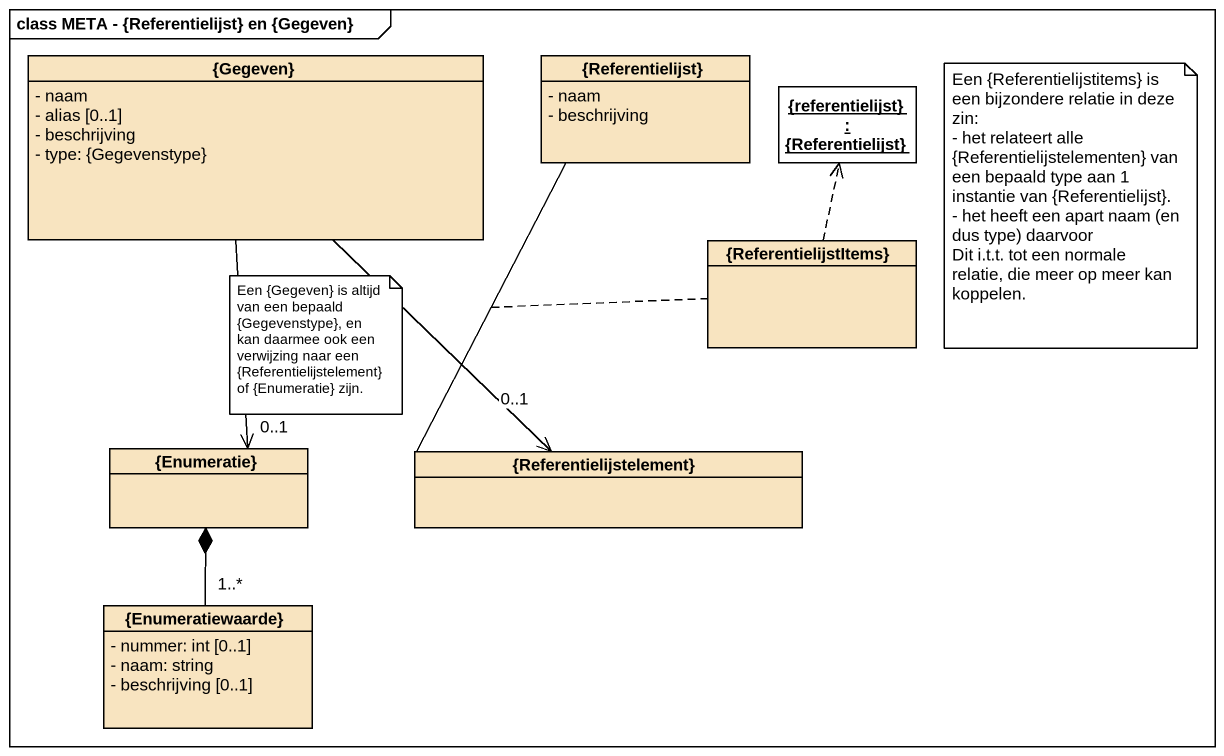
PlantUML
@startuml
mainframe class META - {Referentielijst} en {Gegeven}
hide circle
hide empty members
skinparam classAttributeIconSize 0
class "{Gegeven}" as Gegeven #F8E4C0 {
  - naam
  - alias [0..1]
  - beschrijving
  - type: {Gegevenstype}
}
class "{Referentielijst}" as Referentielijst #F8E4C0 {
  - naam
  - beschrijving
}
object "{referentielijst} : {Referentielijst}" as referentielijst
class "{ReferentielijstItems}" as ReferentielijstItems #F8E4C0
class "{Enumeratie}" as Enumeratie #F8E4C0
class "{Referentielijstelement}" as Referentielijstelement #F8E4C0
class "{Enumeratiewaarde}" as Enumeratiewaarde #F8E4C0 {
  - nummer: int [0..1]
  - naam: string
  - beschrijving [0..1]
}
Gegeven --> "0..1" Enumeratie
Gegeven --> "0..1" Referentielijstelement
Referentielijst -- Referentielijstelement
(Referentielijst, Referentielijstelement) .. ReferentielijstItems
ReferentielijstItems .up.> referentielijst
Enumeratiewaarde "1..*" -up-* Enumeratie
note as N1
  Een {Referentielijstitems} is een bijzondere relatie in deze zin:
  - het relateert alle {Referentielijstelementen} van een bepaald type aan 1 instantie van {Referentielijst}.
  - het heeft een apart naam (en dus type) daarvoor
  Dit i.t.t. tot een normale relatie, die meer op meer kan koppelen.
end note
note as N2
  Een {Gegeven} is altijd van een bepaald {Gegevenstype}, en kan daarmee ook een verwijzing naar een {Referentielijstelement} of {Enumeratie} zijn.
end note
@enduml
